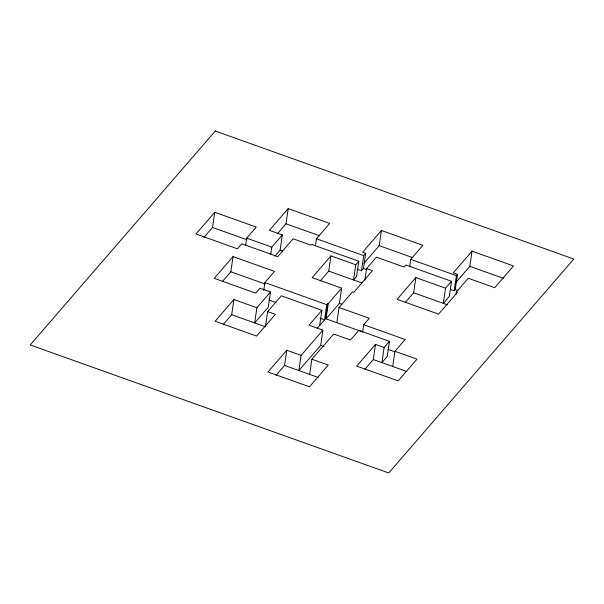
<?xml version="1.0" encoding="UTF-8"?>
<svg xmlns="http://www.w3.org/2000/svg" width="604" height="604" viewBox="0 0 604 604"><rect width="100%" height="100%" fill="white"/><g stroke="black" fill="none" stroke-linecap="round" stroke-linejoin="round"><path stroke-width="0.91" d="M204.054 237.266L212.548 227.459L214.76 212.268L256.247 227.081L246.674 238.15L245.632 245.299M222.332 281.6L230.826 271.785L233.038 256.602L274.526 271.415L264.877 282.566L263.706 290.607M223.201 324.529L231.687 314.714L233.899 299.524L256.881 307.73L270.517 291.974L259.992 288.214L255.726 293.144L214.239 278.331L233.038 256.602M256.881 307.73L254.662 322.921L268.297 307.157L270.517 291.974M270.758 254.269L271.8 247.119L282.325 234.956L269.407 230.335L288.206 208.614L329.693 223.427L316.436 238.746L315.386 245.896M265.579 325.873L267.663 311.581L281.298 295.824L321.887 310.313L319.667 325.503M274.85 256.224L280.113 250.139L282.325 234.956M277.5 233.612L285.986 223.797L288.206 208.614M276.081 375.258L284.575 365.443L286.787 350.26L301.094 355.363L322.898 330.161L309.006 325.201L321.887 310.313M301.094 355.363L298.882 370.554L320.679 345.352L322.898 330.161M309.663 374.404L311.883 359.214L333.68 334.02L350.494 340.022L358.836 330.373L389.452 341.313L387.232 356.496L381.924 362.634L384.136 347.443L389.452 341.313M320.241 280.905L328.735 271.098L330.947 255.907L355.764 264.771L358.791 261.268L311.543 244.401L310.894 245.156L293.114 238.806L277.697 256.625L241.789 243.797L237.447 248.81L195.96 233.997L214.76 212.268M330.947 255.907L312.147 277.636L341.637 288.168L328.251 303.638L327.806 303.472L326.772 304.665L324.559 319.856L320.135 318.27M317.213 328.334L325.586 318.663L327.806 303.472M328.251 303.638L326.039 318.821L339.425 303.351L341.637 288.168M336.828 322.672L339.04 307.489L352.426 292.019L353.634 292.449L372.434 270.72L366.553 268.621L364.861 280.233M355.764 264.771L353.551 279.954L356.579 276.458L358.791 261.268M357.092 269.248L361.464 270.811L363.683 255.62L365.677 253.318L362.611 252.223L381.411 230.494L422.898 245.307L410.75 259.35L409.708 266.5M361.464 270.811L363.457 268.501L365.677 253.318M362.679 331.875L363.721 324.726L369.293 318.293L339.04 307.489M364.038 263.201L379.199 245.677L381.411 230.494M364.801 369.361L373.295 359.554L375.507 344.363L384.136 347.443M392.713 366.485L394.925 351.302L405.125 339.508L363.721 324.726M405.163 302.596L413.649 292.781L415.869 277.591L445.548 288.191L451.513 281.298L405.865 264.997L404.099 267.036L376.466 257.168L366.553 268.621M445.548 288.191L443.336 303.382L449.3 296.488L451.513 281.298M450.675 289.58L454.185 290.834L456.397 275.651L457.485 274.397L453.234 272.88L472.026 251.151L513.513 265.964L494.714 287.693L468.266 278.248L456.337 292.042L455.945 294.722M454.185 290.834L455.265 289.588L457.485 274.397M455.869 282.461L469.814 266.341L472.026 251.151M233.899 299.524L215.107 321.252L256.594 336.066L275.386 314.344L267.663 311.581M286.787 350.26L267.987 371.988L309.474 386.802L328.274 365.073L311.883 359.214M415.869 277.591L397.07 299.32L438.557 314.133L457.356 292.404L456.337 292.042M375.507 344.363L356.707 366.092L398.195 380.905L416.994 359.176L394.925 351.302M469.814 266.341L503.359 278.316M379.199 245.677L412.736 257.659M410.75 259.35L456.397 275.651M285.986 223.797L319.531 235.771M316.436 238.746L363.683 255.62M455.265 289.588L457.756 290.471M363.457 268.501L366.779 269.686M413.649 292.781L447.481 304.861M246.674 238.15L271.8 247.119M280.113 250.139L282.604 251.03M212.548 227.459L246.968 239.75M328.735 271.098L361.849 282.921M339.425 303.351L341.909 304.242M264.877 282.566L326.772 304.665M230.826 271.785L265.247 284.076M325.586 318.663L362.755 331.936M268.856 299.962L275.93 302.491M387.934 349.354L394.978 351.868M373.295 359.554L406.832 371.528M320.679 345.352L324.001 346.537M231.687 314.714L265.45 326.772M284.575 365.443L318.293 377.485M215.273 131.03L30.2 344.952L388.727 472.97L573.8 259.048L215.273 131.03"/></g></svg>
